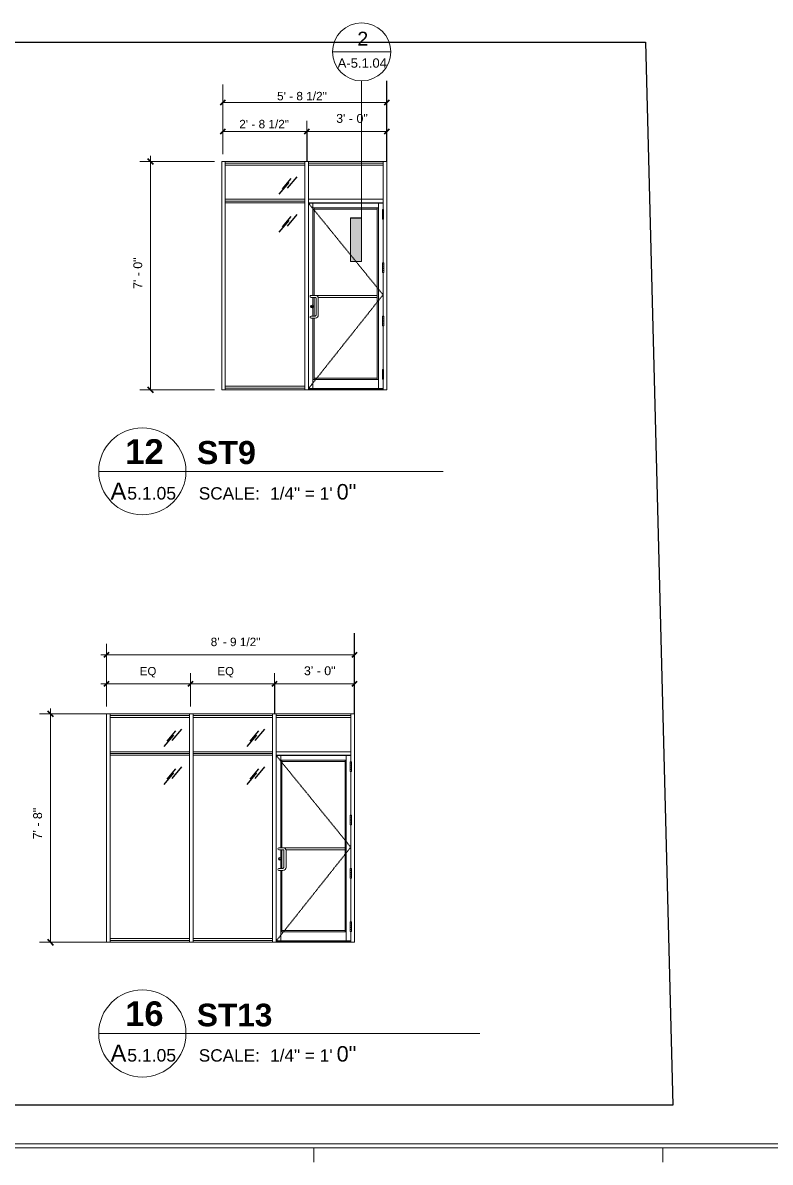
# Model space of a CAD drawing. Header units: inches. Extents: x -6061 to 13621, y -296 to 7483.
# Drawn here: x 360.7 to 669.5, y 2480 to 2950.7 of the extents above; entities that cross this region are included whole.
import ezdxf

# ---------------------------------------------------------------- set-up
doc = ezdxf.new("R2010")
doc.units = ezdxf.units.IN
doc.header["$MEASUREMENT"] = 0
doc.linetypes.add('HIDDEN', pattern=[0.375, 0.25, -0.125])
doc.layers.get('0').update_dxf_attribs({"linetype": 'CONTINUOUS'})
doc.layers.get('Defpoints').update_dxf_attribs({"color": 6, "linetype": 'CONTINUOUS', "lineweight": 15})
doc.styles.add('Arial$001H0', font='arial.ttf')
doc.styles.add('Arial$101H0', font='arialbd.ttf')

# ---------------------------------------------------------------- blocks, each defined once
blk = doc.blocks.new('*U51')
at = {"lineweight": 5}
for p, q in [((22993.25, -3884.44), (23032.75, -3884.44)), ((22993.25, -3884.44), (22993.25, -3994.44)), ((22995, -3884.44), (22995, -3994.44)), ((22995, -3886.19), (23031, -3886.19)), ((22995, -3904.44), (23031, -3904.44)), ((22997.82, -3906.76), (22997.82, -3948.94)), ((23031.25, -3907.59), (23030.65, -3907.59)), ((23031.25, -3907.59), (23031.25, -3912.29)), ((23031.29, -3933.27), (23030.69, -3933.27)), ((23031.29, -3933.27), (23031.29, -3937.97)), ((23031.29, -3958.95), (23030.69, -3958.95)), ((23031.29, -3958.95), (23031.29, -3963.65)), ((23031.25, -3984.63), (23030.65, -3984.63)), ((23031.25, -3984.63), (23031.25, -3989.33)), ((23032.75, -3994.44), (22993.25, -3994.44)), ((23031, -3993.94), (22995, -3993.94))]:
    blk.add_line(p, q, dxfattribs=at)
at = {"lineweight": 5, "extrusion": (0, 1, 0)}
for p, q in [((23031, -3907.59), (23031, -3884.44)), ((23032.75, -3994.44), (23032.75, -3884.44)), ((22995.04, -3993.86), (22995.04, -3904.51)), ((22995.04, -3904.51), (23030.96, -3904.51)), ((22997.22, -3948.94), (22997.22, -3904.56)), ((22997.22, -3906.76), (23028.78, -3906.76)), ((23028.18, -3989.43), (23028.18, -3906.76)), ((23028.78, -3993.86), (23028.78, -3904.51)), ((23030.96, -3907.59), (23030.96, -3904.51)), ((22997.82, -3907.39), (23028.18, -3907.39)), ((23030.65, -3907.69), (23031.25, -3907.69)), ((23030.65, -3908.59), (23031.25, -3908.59)), ((23031.25, -3909.49), (23030.65, -3909.49)), ((23031.25, -3910.39), (23030.65, -3910.39)), ((23031.25, -3911.29), (23030.65, -3911.29)), ((23030.65, -3912.19), (23031.25, -3912.19)), ((23030.96, -3933.27), (23030.96, -3912.29)), ((23031, -3933.27), (23031, -3912.29)), ((23030.69, -3933.37), (23031.29, -3933.37)), ((23030.69, -3934.27), (23031.29, -3934.27)), ((23031.29, -3935.17), (23030.69, -3935.17)), ((23031.29, -3936.07), (23030.69, -3936.07)), ((23031.29, -3936.97), (23030.69, -3936.97)), ((23030.69, -3937.87), (23031.29, -3937.87)), ((23030.96, -3958.95), (23030.96, -3937.97)), ((23031, -3958.95), (23031, -3937.97)), ((22997.22, -3953.8), (22997.22, -3949.94)), ((22997.82, -3958.94), (22997.82, -3949.94)), ((22997.22, -3958.94), (22997.22, -3954.8)), ((22997.22, -3993.86), (22997.22, -3959.94)), ((22997.82, -3989.43), (22997.82, -3959.94)), ((23030.69, -3959.05), (23031.29, -3959.05)), ((23030.69, -3959.95), (23031.29, -3959.95)), ((23031.29, -3960.85), (23030.69, -3960.85)), ((23031.29, -3961.75), (23030.69, -3961.75)), ((23031.29, -3962.65), (23030.69, -3962.65)), ((23030.69, -3963.55), (23031.29, -3963.55)), ((23030.96, -3984.63), (23030.96, -3963.65)), ((23031, -3984.63), (23031, -3963.65)), ((22997.22, -3989.43), (23028.78, -3989.43)), ((22997.82, -3988.8), (23028.18, -3988.8)), ((23025.71, -3989.37), (23025.71, -3989.37)), ((23030.65, -3984.73), (23031.25, -3984.73)), ((23031.25, -3985.63), (23030.65, -3985.63)), ((23031.25, -3986.53), (23030.65, -3986.53)), ((23031.25, -3987.43), (23030.65, -3987.43)), ((23030.65, -3988.33), (23031.25, -3988.33)), ((23030.65, -3989.23), (23031.25, -3989.23)), ((23030.96, -3993.86), (23030.96, -3989.33)), ((23031, -3994.44), (23031, -3989.33)), ((22995.04, -3993.86), (23030.96, -3993.86))]:
    blk.add_line(p, q, dxfattribs=at)
at = {"color": 8, "lineweight": 5}
blk.add_line((23031, -3885.31), (22995, -3885.31), dxfattribs=at)
at = {"lineweight": 5, "ltscale": 0.5}
blk.add_line((22995, -3902.69), (23031, -3902.69), dxfattribs=at)
at = {"color": 251, "linetype": 'HIDDEN', "lineweight": 5, "true_color": 0x636466}
for q in [(22995.04, -3904.51), (22995.04, -3993.86)]:
    blk.add_line((23030.96, -3948.67), q, dxfattribs=at)
at = {"color": 1, "lineweight": 5}
for p, q in [((22998.29, -3948.94), (23028.18, -3948.94)), ((22999.7, -3949.94), (23028.18, -3949.94))]:
    blk.add_line(p, q, dxfattribs=at)
at = {"lineweight": 5}
for points in [[(23031.25, -3912.29), (23030.65, -3912.29), (23030.65, -3907.59)], [(23031.29, -3937.97), (23030.69, -3937.97), (23030.69, -3933.27)], [(23031.29, -3963.65), (23030.69, -3963.65), (23030.69, -3958.95)], [(23031.25, -3989.33), (23030.65, -3989.33), (23030.65, -3984.63)]]:
    blk.add_lwpolyline(points, dxfattribs=at)
at = {"color": 1, "lineweight": 5}
blk.add_lwpolyline([(22998.29, -3948.94), (22996.29, -3948.94, 1), (22996.29, -3949.94), (22998.29, -3949.94, -0.414214), (22998.79, -3950.44), (22998.79, -3958.44), (22998.29, -3958.94), (22996.29, -3958.94, 1), (22996.29, -3959.94), (22998.29, -3959.94, 0.414214), (22999.79, -3958.44), (22999.79, -3950.44, 0.414214)], format="xyb", close=True, dxfattribs=at)
at = {"lineweight": 5}
blk.add_polyline3d([(22997.36, -3954.35, 0), (22997.31, -3954.35, 0), (22997.31, -3954.64, 0), (22997.36, -3954.64, 0)], close=True, dxfattribs=at)
for centre, radius in [((22996.76, -3954.3), 0.682), ((22996.76, -3954.3), 0.635), ((22996.76, -3954.52), 0.218)]:
    blk.add_circle(centre, radius, dxfattribs=at)
for centre, start, end in [((22996.75, -3954.54), 104.3987, 255.6013), ((22997.33, -3954.54), 284.3987, 75.6013)]:
    blk.add_arc(centre, 0.0919, start, end, dxfattribs=at)

msp = doc.modelspace()

# ---------------------------------------------------------------- hatches: boundary and pattern name
at = {"true_color": 0x000007}
msp.add_hatch(color=7, dxfattribs=at).paths.add_polyline_path([(500.63936, 2852.10229), (500.63936, 2870.12266), (496.0742, 2870.12266), (496.0742, 2852.10229)])

# ---------------------------------------------------------------- linework, layer by layer
at = {"color": 7, "linetype": 'Continuous', "lineweight": 9, "true_color": 0x000007}
for p, q in [((500.67941, 2950.6703), (500.67941, 2950.6703)), ((488.58574, 2938.65673), (512.61289, 2938.65673)), ((443.31678, 2905.73307), (443.31678, 2925.12034)), ((500.59932, 2870.12266), (500.59932, 2926.64315)), ((500.67941, 2926.64315), (500.67941, 2926.64315)), ((477.99596, 2905.73307), (477.99596, 2910.21813)), ((477.99596, 2905.73307), (477.99596, 2910.21813)), ((443.31678, 2905.73307), (443.31678, 2896.36248)), ((443.31678, 2905.73307), (480.23849, 2905.73307)), ((475.75343, 2905.73307), (511.05816, 2905.73307)), ((413.47413, 2895.64167), (413.47413, 2799.04706)), ((413.47413, 2893.39914), (408.98906, 2893.39914)), ((413.47413, 2893.39914), (439.90399, 2893.39914)), ((496.11425, 2870.12266), (496.11425, 2852.10229)), ((500.59932, 2852.10229), (500.59932, 2870.12266)), ((496.11425, 2852.10229), (500.59932, 2852.10229)), ((413.47413, 2799.04706), (408.98906, 2799.04706)), ((413.47413, 2799.04706), (439.90399, 2799.04706)), ((392.07669, 2765.34089), (534.39751, 2765.34089)), ((395.23174, 2689.56924), (395.23174, 2694.05431)), ((392.9892, 2689.56924), (497.7324, 2689.56924)), ((395.23174, 2689.56924), (395.23174, 2668.18508)), ((395.23174, 2677.55566), (395.23174, 2682.04073)), ((429.99101, 2677.55566), (429.99101, 2682.04073)), ((464.6702, 2677.55566), (464.6702, 2682.04073)), ((464.6702, 2677.55566), (464.6702, 2682.04073)), ((392.9892, 2677.55566), (429.99101, 2677.55566)), ((395.23174, 2677.55566), (395.23174, 2668.18508)), ((429.99101, 2677.55566), (429.99101, 2668.18508)), ((429.99101, 2677.55566), (466.91273, 2677.55566)), ((462.42766, 2677.55566), (497.7324, 2677.55566)), ((372.16567, 2665.22173), (367.60052, 2665.22173)), ((372.16567, 2667.46426), (372.16567, 2570.87512)), ((372.16567, 2665.22173), (395.23174, 2665.22173)), ((372.16567, 2570.86966), (367.60052, 2570.86966)), ((372.16567, 2570.86966), (395.23174, 2570.86966)), ((392.07669, 2533.15854), (392.07669, 2533.15854)), ((392.07669, 2533.15854), (549.53461, 2533.15854)), ((428.11741, 2533.15854), (428.11741, 2533.15854)), ((-239.35679, 2485.98523), (1201.31108, 2485.98523)), ((1200.10972, 2487.58704), (-237.75498, 2487.58704))]:
    msp.add_line(p, q, dxfattribs=at)
for p, q in [((511.05816, 2911.92737), (511.05816, 2926.66407)), ((511.05816, 2893.39913), (511.05816, 2911.92737)), ((477.99596, 2905.73307), (477.99596, 2893.39913)), ((496.11425, 2870.12266), (500.59932, 2870.12266)), ((497.7324, 2683.74996), (497.7324, 2698.48666)), ((497.7324, 2665.22173), (497.7324, 2683.74996)), ((464.6702, 2677.55566), (464.6702, 2665.22173))]:
    msp.add_line(p, q)
at = {"color": 7, "linetype": 'Continuous', "lineweight": 40, "true_color": 0x000007}
for p, q in [((443.31678, 2917.74664), (444.43804, 2918.86791)), ((511.05816, 2917.74664), (512.17943, 2918.86791)), ((443.31678, 2917.74664), (442.19551, 2916.62537)), ((511.05816, 2917.74664), (509.93689, 2916.62537)), ((443.31678, 2905.73307), (442.19551, 2904.6118)), ((443.31678, 2905.73307), (444.43804, 2906.85433)), ((477.99596, 2905.73307), (476.87469, 2904.6118)), ((477.99596, 2905.73307), (476.87469, 2904.6118)), ((477.99596, 2905.73307), (479.11723, 2906.85433)), ((477.99596, 2905.73307), (479.11723, 2906.85433)), ((511.05816, 2905.73307), (509.93689, 2904.6118)), ((511.05816, 2905.73307), (512.17943, 2906.85433)), ((413.47413, 2893.39914), (412.35286, 2894.52041)), ((413.47413, 2893.39914), (414.59539, 2892.27787)), ((413.47413, 2799.04706), (412.35286, 2800.16833)), ((413.47413, 2799.04706), (414.59539, 2797.92579)), ((395.23174, 2689.56924), (394.11047, 2688.44797)), ((395.23174, 2689.56924), (396.353, 2690.69051)), ((497.7324, 2689.56924), (496.61113, 2688.44797)), ((497.7324, 2689.56924), (498.85367, 2690.69051)), ((395.23174, 2677.55566), (396.353, 2678.67693)), ((429.99101, 2677.55566), (431.11228, 2678.67693)), ((464.6702, 2677.55566), (465.79147, 2678.67693)), ((464.6702, 2677.55566), (465.79147, 2678.67693)), ((497.7324, 2677.55566), (498.85367, 2678.67693)), ((395.23174, 2677.55566), (394.11047, 2676.4344)), ((429.99101, 2677.55566), (428.86975, 2676.4344)), ((464.6702, 2677.55566), (463.54893, 2676.4344)), ((464.6702, 2677.55566), (463.54893, 2676.4344)), ((497.7324, 2677.55566), (496.61113, 2676.4344)), ((372.16567, 2665.22173), (371.04441, 2666.343)), ((372.16567, 2665.22173), (373.28694, 2664.10046)), ((372.16567, 2570.86966), (371.04441, 2571.99093)), ((372.16567, 2570.86966), (373.28694, 2569.6683))]:
    msp.add_line(p, q, dxfattribs=at)
at = {"color": 7, "linetype": 'Continuous', "lineweight": 9}
msp.add_line((443.31678, 2917.74664), (511.05816, 2917.74664), dxfattribs=at)
at = {"lineweight": 5}
for p, q in [((444.3684, 2893.39914), (444.3684, 2799.04706)), ((444.3684, 2891.89804), (477.17718, 2891.89804)), ((444.3684, 2800.54812), (477.17718, 2800.54812)), ((444.3684, 2799.04706), (477.17718, 2799.04706)), ((431.04263, 2665.22174), (431.04264, 2570.86966)), ((396.73279, 2663.72065), (429.54158, 2663.72065)), ((431.04263, 2663.72064), (463.85142, 2663.72064)), ((396.73279, 2572.37072), (429.54158, 2572.37072)), ((396.73279, 2570.86966), (429.54158, 2570.86966)), ((431.04263, 2572.37072), (463.85142, 2572.37072)), ((431.04264, 2570.86966), (463.85142, 2570.86966))]:
    msp.add_line(p, q, dxfattribs=at)
at = {"lineweight": 5, "ltscale": 0.5}
for p, q in [((444.3684, 2893.39913), (477.17718, 2893.39913)), ((396.73279, 2665.22173), (429.54158, 2665.22173)), ((431.04264, 2665.22173), (463.85142, 2665.22173))]:
    msp.add_line(p, q, dxfattribs=at)
at = {"color": 8, "lineweight": 5}
for p, q in [((477.17718, 2892.6486), (444.3684, 2892.6486)), ((477.17718, 2876.99471), (444.3684, 2876.99472)), ((477.17718, 2799.79757), (444.3684, 2799.79757)), ((429.54158, 2664.4712), (396.73279, 2664.4712)), ((463.85142, 2664.4712), (431.04263, 2664.4712)), ((429.54158, 2648.81731), (396.73279, 2648.81732)), ((463.85142, 2648.81731), (431.04263, 2648.81732)), ((429.54158, 2571.62017), (396.73279, 2571.62017)), ((463.85142, 2571.62017), (431.04263, 2571.62017))]:
    msp.add_line(p, q, dxfattribs=at)
at = {"color": 8, "linetype": 'Continuous', "lineweight": 9, "true_color": 0x7f7f7f}
for p, q in [((1201.31108, 2485.98523), (-245.36358, 2485.98523)), ((480.97714, 2479.97845), (480.97714, 2485.98523)), ((625.05995, 2479.97845), (625.05995, 2485.98523))]:
    msp.add_line(p, q, dxfattribs=at)
at = {"color": 6}
msp.add_lwpolyline([(-212.59178, 2942.6311), (617.92962, 2942.6311), (629.20286, 2503.54935), (-201.31855, 2503.54935)], close=True, dxfattribs=at)
at = {"lineweight": 5}
for points in [[(444.3684, 2799.04706), (442.86734, 2799.04706), (442.86734, 2893.39913), (444.3684, 2893.39913)], [(478.67824, 2799.04706), (477.17718, 2799.04706), (477.17718, 2893.39913), (478.67824, 2893.39913)], [(477.17718, 2877.74524), (444.3684, 2877.74524), (444.3684, 2876.24418), (477.17718, 2876.24418)], [(396.73279, 2570.86966), (395.23174, 2570.86966), (395.23174, 2665.22173), (396.73279, 2665.22173)], [(431.04264, 2570.86966), (429.54158, 2570.86966), (429.54158, 2665.22173), (431.04264, 2665.22173)], [(465.35248, 2570.86966), (463.85142, 2570.86966), (463.85142, 2665.22173), (465.35248, 2665.22173)], [(429.54158, 2649.56784), (396.73279, 2649.56784), (396.73279, 2648.06679), (429.54158, 2648.06679)], [(463.85142, 2649.56784), (431.04263, 2649.56784), (431.04263, 2648.06678), (463.85142, 2648.06678)]]:
    msp.add_lwpolyline(points, close=True, dxfattribs=at)
at = {"color": 8, "ltscale": 0.008}
for points in [[(471.42073, 2886.29392), (467.79728, 2882.02177)], [(473.90976, 2887.09114), (469.89904, 2882.36239)], [(470.58435, 2884.62526), (466.53956, 2879.85633)], [(473.90976, 2871.43728), (469.89904, 2866.70853)], [(470.58435, 2868.9714), (466.53956, 2864.20247)], [(471.42073, 2870.64006), (467.79728, 2866.36791)], [(422.94875, 2656.44786), (418.90396, 2651.67894)], [(423.78512, 2658.11652), (420.16167, 2653.84437)], [(426.27416, 2658.91374), (422.26344, 2654.185)], [(457.25859, 2656.44786), (453.2138, 2651.67893)], [(458.09496, 2658.11652), (454.47151, 2653.84437)], [(460.584, 2658.91374), (456.57328, 2654.18499)], [(422.94875, 2640.794), (418.90395, 2636.02508)], [(423.78512, 2642.46266), (420.16167, 2638.19051)], [(426.27416, 2643.25988), (422.26344, 2638.53114)], [(457.25859, 2640.794), (453.2138, 2636.02507)], [(458.09496, 2642.46266), (454.47151, 2638.19051)], [(460.584, 2643.25988), (456.57328, 2638.53113)]]:
    msp.add_lwpolyline(points, dxfattribs=at)
at = {"color": 7, "linetype": 'Continuous', "lineweight": 9, "true_color": 0x000007}
for points in [[(488.66583, 2938.65673), (488.66583, 2945.30424), (494.03189, 2950.6703), (500.67941, 2950.6703)], [(500.67941, 2950.6703), (507.24683, 2950.6703), (512.69298, 2945.30424), (512.69298, 2938.65673)], [(500.67941, 2926.64315), (494.03189, 2926.64315), (488.66583, 2932.08931), (488.66583, 2938.65673)], [(512.69298, 2938.65673), (512.69298, 2932.08931), (507.24683, 2926.64315), (500.67941, 2926.64315)], [(392.07669, 2765.42098), (392.07669, 2775.3522), (400.08574, 2783.36125), (410.09705, 2783.36125)], [(410.09705, 2783.36125), (420.02827, 2783.36125), (428.03732, 2775.3522), (428.11741, 2765.42098)], [(392.07669, 2765.42098), (392.07669, 2765.74134), (392.07669, 2765.74134), (392.07669, 2765.42098)], [(410.09705, 2747.40062), (400.08574, 2747.40062), (392.07669, 2755.48976), (392.07669, 2765.42098)], [(428.11741, 2765.42098), (428.11741, 2755.48976), (420.02827, 2747.40062), (410.09705, 2747.40062)], [(428.11741, 2765.42098), (428.11741, 2765.74134), (428.11741, 2765.74134), (428.11741, 2765.42098)], [(392.07669, 2533.15854), (392.07669, 2543.16985), (400.08574, 2551.1789), (410.09705, 2551.1789)], [(410.09705, 2551.1789), (420.02827, 2551.1789), (428.11741, 2543.16985), (428.11741, 2533.15854)], [(410.09705, 2515.13817), (400.08574, 2515.13817), (392.07669, 2523.22732), (392.07669, 2533.15854)], [(428.11741, 2533.15854), (428.11741, 2523.22732), (420.02827, 2515.13817), (410.09705, 2515.13817)]]:
    msp.add_open_spline(points, degree=3, dxfattribs=at)
at = {"layer": 'Defpoints', "color": 6, "lineweight": 5}
for points in [[(444.3684, 2893.39914), (442.86734, 2893.39914), (442.86734, 2799.04706), (444.3684, 2799.04706)], [(431.04263, 2665.22174), (429.54158, 2665.22174), (429.54158, 2570.86966), (431.04264, 2570.86966)]]:
    msp.add_lwpolyline(points, dxfattribs=at)

# ---------------------------------------------------------------- block references
at = {"xscale": 0.8577460631640043, "yscale": 0.8577460631640043, "zscale": 0.8577460631640043}
for p in [(-19245.19487, 6225.25896), (-19258.52063, 5997.08156)]:
    msp.add_blockref('*U51', p, dxfattribs=at)

# ---------------------------------------------------------------- texts
at = {"color": 7, "true_color": 0x000007}
for s, height, style, p in [('2', 5.76786, 'Arial$001H0', (498.91711, 2941.21945)), ('A-5.1.04', 3.852981, 'Arial$001H0', (490.77712, 2932.11131)), ('5\' - 8 1/2"', 3.4905041, 'Arial$001H0', (465.73986, 2918.63392)), ('2\' - 8 1/2"', 3.4905041, 'Arial$001H0', (450.12656, 2907.08183)), ('3\' - 0"', 3.667117, 'Arial$001H0', (490.16942, 2909.33705)), ('12', 10.190213, 'Arial$101H0', (403.04881, 2768.46431)), ('ST9', 9.52052, 'Arial$101H0', (432.6022, 2768.38422)), ('A', 6.97383, 'Arial$001H0', (396.96194, 2753.72765)), ('5.1.05', 5.192527, 'Arial$001H0', (403.84969, 2753.72765)), ('SCALE:', 5.086183, 'Arial$001H0', (433.40309, 2753.72765)), ('1/4" = 1\'', 5.083054, 'Arial$001H0', (462.8764, 2753.72765)), ('0"', 6.400615, 'Arial$001H0', (490.34746, 2753.72765)), ('8\' - 9 1/2"', 3.4905041, 'Arial$001H0', (438.32016, 2693.17322)), ('EQ', 3.40067, 'Arial$001H0', (409.02016, 2681.15965)), ('EQ', 3.40067, 'Arial$001H0', (441.10398, 2681.15965)), ('3\' - 0"', 3.667117, 'Arial$001H0', (476.84366, 2681.15965)), ('16', 10.14892, 'Arial$101H0', (403.04881, 2536.28204)), ('ST13', 9.344675, 'Arial$101H0', (432.60221, 2536.12186)), ('A', 6.97383, 'Arial$001H0', (396.96194, 2521.54539)), ('0"', 6.400615, 'Arial$001H0', (490.34746, 2521.54539)), ('5.1.05', 5.192527, 'Arial$001H0', (403.84969, 2521.54539)), ('SCALE:', 5.086183, 'Arial$001H0', (433.40309, 2521.54539)), ('1/4" = 1\'', 5.083054, 'Arial$001H0', (462.8764, 2521.54539))]:
    msp.add_text(s, height=height, dxfattribs=dict(at, style=style)).set_placement(p)
at = {"color": 7, "true_color": 0x000007, "style": 'Arial$001H0'}
for s, p in [('7\' - 0"', (410.02997, 2840.70321)), ('7\' - 8"', (368.6414, 2613.32303))]:
    msp.add_text(s, height=3.667117, rotation=90, dxfattribs=at).set_placement(p)

doc.saveas('drawing.dxf')
